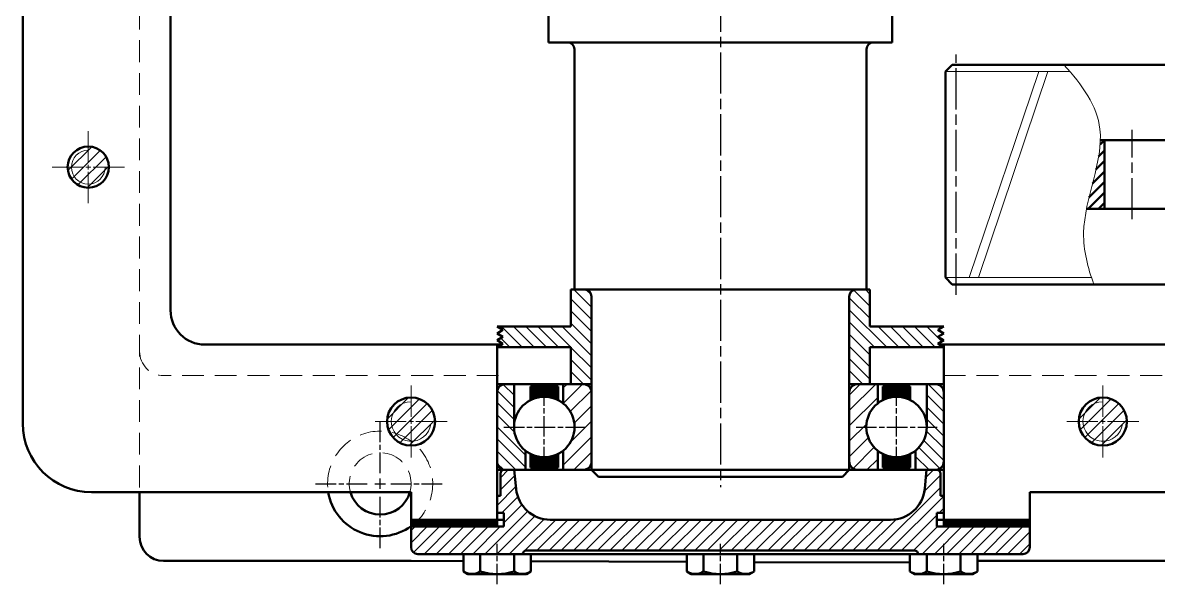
# Model space of a CAD drawing. Header units: millimetres. Extents: x -644475 to -321976, y 914968 to 1830177.
# Drawn here: x -324541.1 to -324210.7, y 915178.1 to 915341.7 of the extents above; entities that cross this region are included whole.
import ezdxf

# ---------------------------------------------------------------- set-up
doc = ezdxf.new("R2010")
doc.units = ezdxf.units.MM
for name, pattern in [('AM_ISO08W050', [18, 12, -1.5, 3, -1.5]), ('AM_ISO08W050x2', [9, 6, -0.75, 1.5, -0.75]), ('CENTER', [50.8, 31.75, -6.35, 6.35, -6.35]), ('CENTER2', [28.575, 19.05, -3.175, 3.175, -3.175]), ('HIDDEN', [9.525, 6.35, -3.175])]:
    doc.linetypes.add(name, pattern=pattern)
for name, color, linetype, lineweight in [('1. NET DAM', 7, 'Continuous', 50), ('2. NET KHUAT', 86, 'HIDDEN', 15), ('3. DUONG TAM', 4, 'CENTER', 15), ('4. NET MANH', 86, 'Continuous', 15), ('AM_0N', 7, 'Continuous', 50), ('AM_7', 4, 'AM_ISO08W050', 25), ('AM_8', 1, 'Continuous', 25)]:
    doc.layers.add(name, color=color, linetype=linetype, lineweight=lineweight)
pattern_1 = [(135, (-324278.8685, 913570.2984), (-2.24506403, -2.24506403), [])]
pattern_2 = [(45, (-324278.8685, 913570.2984), (-1.767766953, 1.767766953), [])]
pattern_3 = [(135, (-324224.8685, 913570.2984), (-2.24506403, -2.24506403), [])]
pattern_4 = [(45, (-324224.8685, 913570.2984), (-1.767766953, 1.767766953), [])]
pattern_5 = [(135, (591057.9235, 1239560.9235), (-0.057275649276, -0.057275649276), []), (225, (591057.9235, 1239560.9235), (0.057275649276, -0.057275649276), [])]
pattern_6 = [(315, (-1239770.143, 591745.7097), (1.767766953, 1.767766953), [])]

# ---------------------------------------------------------------- blocks, each defined once
blk = doc.blocks.new('ol3')
at = {"layer": '4. NET MANH'}
h = blk.add_hatch(dxfattribs=at)
h.set_pattern_fill('ANSI31', color=1, angle=90, style=0)
h.set_pattern_definition(pattern_1)
h.paths.add_polyline_path([(-60.87, 45.75), (-66.5, 45.75), (-66.5, 40, 0.414214), (-64, 37.5), (-44, 37.5, 0.414214), (-41.5, 40), (-41.5, 45.75), (-47.13, 45.75, -0.480384)])
h = blk.add_hatch(dxfattribs=at)
h.set_pattern_fill('ANSI31', color=1, angle=90, style=0)
h.set_pattern_definition(pattern_3)
h.paths.add_polyline_path([(199.87, 45.75), (205.5, 45.75), (205.5, 40, -0.414214), (203, 37.5), (183, 37.5, -0.414214), (180.5, 40), (180.5, 45.75), (186.13, 45.75, 0.480384)])
h = blk.add_hatch(dxfattribs=at)
h.set_pattern_fill('ANSI31', color=1, angle=90, style=0)
h.set_pattern_definition(pattern_1)
h.paths.add_polyline_path([(-60.87, -45.75), (-66.5, -45.75), (-66.5, -40, -0.414214), (-64, -37.5), (-44, -37.5, -0.414214), (-41.5, -40), (-41.5, -45.75), (-47.13, -45.75, 0.480384)])
h = blk.add_hatch(dxfattribs=at)
h.set_pattern_fill('ANSI31', color=1, angle=90, style=0)
h.set_pattern_definition(pattern_3)
h.paths.add_polyline_path([(199.87, -45.75), (205.5, -45.75), (205.5, -40, 0.414214), (203, -37.5), (183, -37.5, 0.414214), (180.5, -40), (180.5, -45.75), (186.13, -45.75, -0.480384)])
at = {"layer": 'AM_8'}
h = blk.add_hatch(dxfattribs=at)
h.set_pattern_fill('_U', color=256, scale=2.5, angle=45, style=0, pattern_type=0)
h.set_pattern_definition(pattern_2)
edge = h.paths.add_edge_path()
edge.add_arc((-54, 51.25), 8.8, 90, 141.3178, ccw=False)
edge.add_line((-54, 60.05), (-41.5, 60.05))
edge.add_line((-41.5, 60.05), (-41.5, 62.5))
edge.add_arc((-44, 62.5), 2.5, 0, 90)
edge.add_line((-44, 65), (-64, 65))
edge.add_arc((-64, 62.5), 2.5, 90, 180)
edge.add_line((-66.5, 62.5), (-66.5, 56.75))
edge.add_line((-66.5, 56.75), (-60.87, 56.75))
h = blk.add_hatch(dxfattribs=at)
h.set_pattern_fill('_U', color=256, scale=2.5, angle=45, style=0, pattern_type=0)
h.set_pattern_definition(pattern_4)
edge = h.paths.add_edge_path()
edge.add_arc((193, 51.25), 8.8, 398.6822, 450)
edge.add_line((193, 60.05), (180.5, 60.05))
edge.add_line((180.5, 60.05), (180.5, 62.5))
edge.add_arc((183, 62.5), 2.5, 450, 540, ccw=False)
edge.add_line((183, 65), (203, 65))
edge.add_arc((203, 62.5), 2.5, 360, 450, ccw=False)
edge.add_line((205.5, 62.5), (205.5, 56.75))
edge.add_line((205.5, 56.75), (199.87, 56.75))
h = blk.add_hatch(dxfattribs=at)
h.set_pattern_fill('_U', color=256, scale=2.5, angle=45, style=0, pattern_type=0)
h.set_pattern_definition(pattern_2)
edge = h.paths.add_edge_path()
edge.add_arc((-54, -51.25), 8.8, 218.6822, 270)
edge.add_line((-54, -60.05), (-41.5, -60.05))
edge.add_line((-41.5, -60.05), (-41.5, -62.5))
edge.add_arc((-44, -62.5), 2.5, 270, 360, ccw=False)
edge.add_line((-44, -65), (-64, -65))
edge.add_arc((-64, -62.5), 2.5, 180, 270, ccw=False)
edge.add_line((-66.5, -62.5), (-66.5, -56.75))
edge.add_line((-66.5, -56.75), (-60.87, -56.75))
h = blk.add_hatch(dxfattribs=at)
h.set_pattern_fill('_U', color=256, scale=2.5, angle=45, style=0, pattern_type=0)
h.set_pattern_definition(pattern_4)
edge = h.paths.add_edge_path()
edge.add_arc((193, -51.25), 8.8, 270, 321.3178, ccw=False)
edge.add_line((193, -60.05), (180.5, -60.05))
edge.add_line((180.5, -60.05), (180.5, -62.5))
edge.add_arc((183, -62.5), 2.5, 180, 270)
edge.add_line((183, -65), (203, -65))
edge.add_arc((203, -62.5), 2.5, 270, 360)
edge.add_line((205.5, -62.5), (205.5, -56.75))
edge.add_line((205.5, -56.75), (199.87, -56.75))
at = {"layer": '1. NET DAM'}
for p, q in [((-64, 65), (-44, 65)), ((203, 65), (183, 65)), ((-66.5, 40), (-66.5, 62.5)), ((-54, 60.05), (-41.5, 60.05)), ((-41.5, 62.5), (-41.5, 40)), ((180.5, 62.5), (180.5, 40)), ((193, 60.05), (180.5, 60.05)), ((205.5, 40), (205.5, 62.5)), ((-66.5, 56.75), (-60.87, 56.75)), ((205.5, 56.75), (199.87, 56.75)), ((-61.84, 55.25), (-65.8, 55.25)), ((-65.8, 53.25), (-65.8, 55.25)), ((-65.8, 53.25), (-65.8, 49.25)), ((-46.16, 55.25), (-42.2, 55.25)), ((-42.2, 53.25), (-42.2, 55.25)), ((-42.2, 53.25), (-42.2, 49.25)), ((185.16, 55.25), (181.2, 55.25)), ((181.2, 53.25), (181.2, 55.25)), ((181.2, 53.25), (181.2, 49.25)), ((200.84, 55.25), (204.8, 55.25)), ((204.8, 53.25), (204.8, 55.25)), ((204.8, 53.25), (204.8, 49.25)), ((181.2, 51.25), (181.2, 51.25)), ((181.2, 51.25), (181.2, 51.25)), ((204.8, 51.25), (204.8, 51.25)), ((-65.8, 49.25), (-65.8, 47.25)), ((-65.8, 47.25), (-61.84, 47.25)), ((-42.2, 47.25), (-46.16, 47.25)), ((-42.2, 49.25), (-42.2, 47.25)), ((181.2, 49.25), (181.2, 47.25)), ((181.2, 47.25), (185.16, 47.25)), ((204.8, 47.25), (200.84, 47.25)), ((204.8, 49.25), (204.8, 47.25)), ((-60.87, 45.75), (-66.5, 45.75)), ((-41.5, 45.75), (-47.13, 45.75)), ((180.5, 45.75), (186.13, 45.75)), ((199.87, 45.75), (205.5, 45.75)), ((-44, 37.5), (-64, 37.5)), ((183, 37.5), (203, 37.5)), ((-44, -37.5), (-64, -37.5)), ((183, -37.5), (203, -37.5)), ((-66.5, -40), (-66.5, -62.5)), ((-41.5, -62.5), (-41.5, -40)), ((180.5, -62.5), (180.5, -40)), ((205.5, -40), (205.5, -62.5)), ((-60.87, -45.75), (-66.5, -45.75)), ((-41.5, -45.75), (-47.13, -45.75)), ((180.5, -45.75), (186.13, -45.75)), ((199.87, -45.75), (205.5, -45.75)), ((-61.84, -47.25), (-65.8, -47.25)), ((-65.8, -49.25), (-65.8, -47.25)), ((-65.8, -49.25), (-65.8, -53.25)), ((-46.16, -47.25), (-42.2, -47.25)), ((-42.2, -49.25), (-42.2, -47.25)), ((-42.2, -49.25), (-42.2, -53.25)), ((185.16, -47.25), (181.2, -47.25)), ((181.2, -49.25), (181.2, -47.25)), ((181.2, -49.25), (181.2, -53.25)), ((200.84, -47.25), (204.8, -47.25)), ((204.8, -49.25), (204.8, -47.25)), ((204.8, -49.25), (204.8, -53.25)), ((-65.8, -53.25), (-65.8, -55.25)), ((-65.8, -55.25), (-61.84, -55.25)), ((-42.2, -55.25), (-46.16, -55.25)), ((-42.2, -53.25), (-42.2, -55.25)), ((181.2, -53.25), (181.2, -55.25)), ((181.2, -55.25), (185.16, -55.25)), ((204.8, -55.25), (200.84, -55.25)), ((204.8, -53.25), (204.8, -55.25)), ((-66.5, -56.75), (-60.87, -56.75)), ((205.5, -56.75), (199.87, -56.75)), ((-54, -60.05), (-41.5, -60.05)), ((193, -60.05), (180.5, -60.05)), ((-64, -65), (-44, -65)), ((203, -65), (183, -65))]:
    blk.add_line(p, q, dxfattribs=at)
for centre in [(-54, 51.25), (193, 51.25), (-54, -51.25), (193, -51.25)]:
    blk.add_circle(centre, 8.8, dxfattribs=at)
for centre, start, end in [((-64, 62.5), 90, 180), ((-44, 62.5), 0, 90), ((183, 62.5), 90, 180), ((203, 62.5), 0, 90), ((-64, 40), 180, 270), ((-44, 40), 270, 0), ((183, 40), 180, 270), ((203, 40), 270, 0), ((-64, -40), 90, 180), ((-44, -40), 0, 90), ((183, -40), 90, 180), ((203, -40), 0, 90), ((-64, -62.5), 180, 270), ((-44, -62.5), 270, 0), ((183, -62.5), 180, 270), ((203, -62.5), 270, 0)]:
    blk.add_arc(centre, 2.5, start, end, dxfattribs=at)
at = {"layer": 'AM_7', "linetype": 'AM_ISO08W050x2'}
for p, q in [((-54, 63.05), (-54, 39.45)), ((193, 63.05), (193, 39.45)), ((-65.8, 51.25), (-42.2, 51.25)), ((181.2, 51.25), (204.8, 51.25)), ((-54, -39.45), (-54, -63.05)), ((193, -39.45), (193, -63.05)), ((-65.8, -51.25), (-42.2, -51.25)), ((181.2, -51.25), (204.8, -51.25))]:
    blk.add_line(p, q, dxfattribs=at)
blk = doc.blocks.new('*U47')
at = {"layer": '3. DUONG TAM', "color": 0, "linetype": 'CENTER2', "transparency": 16777216}
for p, q in [((0, 1.4), (0, 10.5)), ((-10.5, 0), (-1.4, 0)), ((1.4, 0), (10.5, 0)), ((0, -10.5), (0, -1.4))]:
    blk.add_line(p, q, dxfattribs=at)
at = {"layer": '3. DUONG TAM', "color": 0, "linetype": 'Continuous', "transparency": 16777216}
for p, q in [((-0.7, 0), (0.7, 0)), ((0, -0.7), (0, 0.7))]:
    blk.add_line(p, q, dxfattribs=at)
blk = doc.blocks.new('*U46')
at = {"layer": '3. DUONG TAM', "color": 0, "linetype": 'CENTER2', "transparency": 16777216}
for p, q in [((0, 1.4), (0, 10.5)), ((-10.5, 0), (-1.4, 0)), ((1.4, 0), (10.5, 0)), ((0, -10.5), (0, -1.4))]:
    blk.add_line(p, q, dxfattribs=at)
at = {"layer": '3. DUONG TAM', "color": 0, "linetype": 'Continuous', "transparency": 16777216}
for p, q in [((-0.7, 0), (0.7, 0)), ((0, -0.7), (0, 0.7))]:
    blk.add_line(p, q, dxfattribs=at)
blk = doc.blocks.new('*U50')
at = {"layer": '3. DUONG TAM', "color": 0, "linetype": 'CENTER2', "transparency": 16777216}
for p, q in [((0, 1.4), (0, 10.5)), ((-10.5, 0), (-1.4, 0)), ((1.4, 0), (10.5, 0)), ((0, -10.5), (0, -1.4))]:
    blk.add_line(p, q, dxfattribs=at)
at = {"layer": '3. DUONG TAM', "color": 0, "linetype": 'Continuous', "transparency": 16777216}
for p, q in [((-0.7, 0), (0.7, 0)), ((0, -0.7), (0, 0.7))]:
    blk.add_line(p, q, dxfattribs=at)
blk = doc.blocks.new('*U78')
at = {"layer": 'AM_7', "color": 0, "linetype": 'AM_ISO08W050x2', "transparency": 16777216}
for p, q in [((0, 3.06), (0, 18.8)), ((-18.8, 0), (-3.06, 0)), ((3.06, 0), (18.8, 0)), ((0, -18.8), (0, -3.06))]:
    blk.add_line(p, q, dxfattribs=at)
at = {"layer": 'AM_7', "color": 0, "linetype": 'Continuous', "transparency": 16777216}
for p, q in [((-1.53, 0), (1.53, 0)), ((0, -1.53), (0, 1.53))]:
    blk.add_line(p, q, dxfattribs=at)

msp = doc.modelspace()

# ---------------------------------------------------------------- hatches: boundary and pattern name
at = {"layer": '1. NET DAM'}
h = msp.add_hatch(dxfattribs=at)
h.set_pattern_fill('ANSI31', color=1, scale=0.68, angle=180, style=0)
edge = h.paths.add_edge_path()
edge.add_line((-324226.288, 915307.424), (-324227.545, 915307.424))
edge.add_spline(control_points=[(-324227.545, 915307.424), (-324227.733, 915301.068), (-324230.237, 915294.217), (-324231.575, 915287.424)], knot_values=[35.5989839, 35.5989839, 35.5989839, 35.5989839, 55.7635419, 55.7635419, 55.7635419, 55.7635419], degree=3, periodic=0)
edge.add_line((-324231.575, 915287.424), (-324226.288, 915287.424))
edge.add_line((-324226.288, 915287.424), (-324226.288, 915307.424))
at = {"layer": '4. NET MANH'}
h = msp.add_hatch(dxfattribs=at)
h.set_pattern_fill('ANSI31', color=1, scale=0.09, style=0)
h.paths.add_polyline_path([(-324403.077, 915196.924), (-324428.077, 915196.924), (-324428.077, 915194.924), (-324403.077, 915194.924)])
h.paths.add_polyline_path([(-324248.077, 915196.924), (-324273.077, 915196.924), (-324273.077, 915194.924), (-324248.077, 915194.924)])
h.paths.add_polyline_path([(-324183.077, 915196.924), (-324205.577, 915196.924), (-324205.577, 915194.924), (-324183.077, 915194.924)])
h.paths.add_polyline_path([(-324070.577, 915196.924), (-324093.077, 915196.924), (-324093.077, 915194.924), (-324070.577, 915194.924)])
h.paths.add_polyline_path([(-324012.621, 915196.924), (-324034.121, 915196.924), (-324034.121, 915194.924), (-324012.621, 915194.924)])
h.paths.add_polyline_path([(-323919.121, 915196.924), (-323940.621, 915196.924), (-323940.621, 915194.924), (-323919.121, 915194.924)])
h.paths.add_polyline_path([(-323919.121, 915498.924), (-323940.621, 915498.924), (-323940.621, 915496.924), (-323919.121, 915496.924)])
h.paths.add_polyline_path([(-324012.621, 915498.924), (-324034.121, 915498.924), (-324034.121, 915496.924), (-324012.621, 915496.924)])
h = msp.add_hatch(dxfattribs=at)
h.set_pattern_fill('_U', color=0, scale=0.081, angle=135, style=0, double=1, pattern_type=0)
h.set_pattern_definition(pattern_5)
edge = h.paths.add_edge_path()
edge.add_line((-324385.327, 915231.762), (-324385.327, 915235.724))
edge.add_line((-324385.327, 915235.724), (-324393.327, 915235.724))
edge.add_line((-324393.327, 915235.724), (-324393.327, 915231.762))
edge.add_arc((-324389.327, 915223.924), 8.8, 62.96431, 117.03569, ccw=False)
h = msp.add_hatch(dxfattribs=at)
h.set_pattern_fill('_U', color=0, scale=0.081, angle=135, style=0, double=1, pattern_type=0)
h.set_pattern_definition(pattern_5)
edge = h.paths.add_edge_path()
edge.add_arc((-324286.827, 915223.924), 8.8, 62.96431, 117.03569, ccw=False)
edge.add_line((-324282.827, 915231.762), (-324282.827, 915235.724))
edge.add_line((-324282.827, 915235.724), (-324290.827, 915235.724))
edge.add_line((-324290.827, 915235.724), (-324290.827, 915231.762))
h = msp.add_hatch(dxfattribs=at)
h.set_pattern_fill('_U', color=0, scale=0.081, angle=135, style=0, double=1, pattern_type=0)
h.set_pattern_definition(pattern_5)
edge = h.paths.add_edge_path()
edge.add_line((-324393.327, 915212.124), (-324385.327, 915212.124))
edge.add_line((-324385.327, 915212.124), (-324385.327, 915216.085))
edge.add_arc((-324389.327, 915223.924), 8.8, 242.96431, 297.03569, ccw=False)
edge.add_line((-324393.327, 915216.085), (-324393.327, 915212.124))
h = msp.add_hatch(dxfattribs=at)
h.set_pattern_fill('_U', color=0, scale=0.081, angle=135, style=0, double=1, pattern_type=0)
h.set_pattern_definition(pattern_5)
edge = h.paths.add_edge_path()
edge.add_line((-324290.827, 915212.124), (-324282.827, 915212.124))
edge.add_line((-324282.827, 915212.124), (-324282.827, 915216.085))
edge.add_arc((-324286.827, 915223.924), 8.8, 242.96431, 297.03569, ccw=False)
edge.add_line((-324290.827, 915216.085), (-324290.827, 915212.124))
at = {"layer": 'AM_8'}
h = msp.add_hatch(dxfattribs=at)
h.set_pattern_fill('_U', color=256, scale=2.5, angle=45, style=0, pattern_type=0)
h.set_pattern_definition([(45, (-648757.9677, 1828484.1997), (-1.767766953, 1.767766953), [])])
edge = h.paths.add_edge_path()
edge.add_arc((-324522.001, 915299.597), 6, 191.45916, 502.62704)
edge.add_arc((-324522.001, 915299.597), 6, 142.62704, 191.45916)
h = msp.add_hatch(dxfattribs=at)
h.set_pattern_fill('_U', color=256, scale=2.5, angle=315, style=0, pattern_type=0)
h.set_pattern_definition(pattern_6)
edge = h.paths.add_edge_path()
edge.add_line((-324377.577, 915263.924), (-324381.577, 915263.924))
edge.add_line((-324381.577, 915263.924), (-324381.577, 915253.174))
edge.add_line((-324381.577, 915253.174), (-324403.077, 915253.174))
edge.add_line((-324403.077, 915253.174), (-324401.344, 915252.174))
edge.add_line((-324401.344, 915252.174), (-324403.077, 915251.174))
edge.add_line((-324403.077, 915251.174), (-324401.344, 915250.174))
edge.add_line((-324401.344, 915250.174), (-324403.077, 915249.174))
edge.add_line((-324403.077, 915249.174), (-324401.344, 915248.174))
edge.add_line((-324401.344, 915248.174), (-324403.077, 915247.174))
edge.add_line((-324403.077, 915247.174), (-324381.577, 915247.174))
edge.add_line((-324381.577, 915247.174), (-324381.577, 915236.424))
edge.add_line((-324381.577, 915236.424), (-324375.577, 915236.424))
edge.add_line((-324375.577, 915236.424), (-324375.577, 915261.924))
edge.add_arc((-324377.577, 915261.924), 2, 360, 450)
h = msp.add_hatch(dxfattribs=at)
h.set_pattern_fill('_U', color=256, scale=2.5, angle=315, style=0, pattern_type=0)
h.set_pattern_definition(pattern_6)
edge = h.paths.add_edge_path()
edge.add_line((-324273.077, 915247.174), (-324274.809, 915248.174))
edge.add_line((-324274.809, 915248.174), (-324273.077, 915249.174))
edge.add_line((-324273.077, 915249.174), (-324274.809, 915250.174))
edge.add_line((-324274.809, 915250.174), (-324273.077, 915251.174))
edge.add_line((-324273.077, 915251.174), (-324274.809, 915252.174))
edge.add_line((-324274.809, 915252.174), (-324273.077, 915253.174))
edge.add_line((-324273.077, 915253.174), (-324294.577, 915253.174))
edge.add_line((-324294.577, 915253.174), (-324294.577, 915263.924))
edge.add_line((-324294.577, 915263.924), (-324298.577, 915263.924))
edge.add_arc((-324298.577, 915261.924), 2, 450, 540)
edge.add_line((-324300.577, 915261.924), (-324300.577, 915236.424))
edge.add_line((-324300.577, 915236.424), (-324294.577, 915236.424))
edge.add_line((-324294.577, 915236.424), (-324294.577, 915247.174))
edge.add_line((-324294.577, 915247.174), (-324273.077, 915247.174))
h = msp.add_hatch(dxfattribs=at)
h.set_pattern_fill('_U', color=256, scale=2.5, angle=45, style=0, pattern_type=0)
h.set_pattern_definition([(45, (-649108.8234, 1828646.934), (-1.767766953, 1.767766953), [])])
edge = h.paths.add_edge_path()
edge.add_arc((-324428.077, 915225.524), 7, -90, 180, ccw=False)
edge.add_arc((-324428.077, 915225.524), 7, 180, 270, ccw=False)
h = msp.add_hatch(dxfattribs=at)
h.set_pattern_fill('_U', color=256, scale=2.5, angle=45, style=0, pattern_type=0)
h.set_pattern_definition([(45, (-648907.5734, 1828646.934), (-1.767766953, 1.767766953), [])])
edge = h.paths.add_edge_path()
edge.add_arc((-324226.827, 915225.524), 7, -90, 180, ccw=False)
edge.add_arc((-324226.827, 915225.524), 7, 180, 270, ccw=False)
h = msp.add_hatch(dxfattribs=at)
h.set_pattern_fill('_U', color=256, scale=2.5, angle=45, style=0, pattern_type=0)
h.set_pattern_definition([(45, (0, 0), (-1.767766953, 1.767766953), [])])
edge = h.paths.add_edge_path()
edge.add_arc((-324288.576, 915206.924), 10, 270, 354.28941, ccw=False)
edge.add_line((-324288.576, 915196.924), (-324387.577, 915196.924))
edge.add_arc((-324387.577, 915206.924), 10, 185.71059, 270, ccw=False)
edge.add_line((-324397.527, 915205.928), (-324398.077, 915211.424))
edge.add_line((-324398.077, 915211.424), (-324400.577, 915211.424))
edge.add_line((-324400.577, 915211.424), (-324401.077, 915211.424))
edge.add_arc((-324401.077, 915210.424), 1, 90, 180)
edge.add_line((-324402.077, 915210.424), (-324402.077, 915203.924))
edge.add_line((-324402.077, 915203.924), (-324403.077, 915203.924))
edge.add_line((-324403.077, 915203.924), (-324403.077, 915198.924))
edge.add_line((-324403.077, 915198.924), (-324401.077, 915198.924))
edge.add_line((-324401.077, 915198.924), (-324401.077, 915194.924))
edge.add_line((-324401.077, 915194.924), (-324428.077, 915194.924))
edge.add_line((-324428.077, 915194.924), (-324428.077, 915188.924))
edge.add_arc((-324426.077, 915188.924), 2, 180, 270)
edge.add_line((-324426.077, 915186.924), (-324395.577, 915186.924))
edge.add_arc((-324394.577, 915186.924), 1, 90, 180, ccw=False)
edge.add_line((-324394.577, 915187.924), (-324281.577, 915187.924))
edge.add_arc((-324281.577, 915186.924), 1, 0, 90, ccw=False)
edge.add_line((-324280.577, 915186.924), (-324250.077, 915186.924))
edge.add_arc((-324250.077, 915188.924), 2, 270, 360)
edge.add_line((-324248.077, 915188.924), (-324248.077, 915194.924))
edge.add_line((-324248.077, 915194.924), (-324275.077, 915194.924))
edge.add_line((-324275.077, 915194.924), (-324275.077, 915198.924))
edge.add_line((-324275.077, 915198.924), (-324273.077, 915198.924))
edge.add_line((-324273.077, 915198.924), (-324273.077, 915203.924))
edge.add_line((-324273.077, 915203.924), (-324274.077, 915203.924))
edge.add_line((-324274.077, 915203.924), (-324274.077, 915210.424))
edge.add_arc((-324275.077, 915210.424), 1, 0, 90)
edge.add_line((-324275.077, 915211.424), (-324275.577, 915211.424))
edge.add_line((-324275.577, 915211.424), (-324278.077, 915211.424))
edge.add_line((-324278.077, 915211.424), (-324278.626, 915205.928))

# ---------------------------------------------------------------- linework, layer by layer
at = {"layer": '1. NET DAM'}
for p, q in [((-324541.077, 915468.924), (-324541.077, 915224.924)), ((-324498.077, 915435.924), (-324498.077, 915257.924)), ((-324388.077, 915345.924), (-324388.077, 915335.924)), ((-324288.077, 915345.924), (-324288.077, 915335.924)), ((-324388.077, 915335.924), (-324300.577, 915335.924)), ((-324375.577, 915335.924), (-324380.577, 915335.924)), ((-324375.577, 915335.924), (-324380.577, 915335.924)), ((-324380.577, 915333.924), (-324380.577, 915263.924)), ((-324288.077, 915335.924), (-324300.577, 915335.924)), ((-324295.577, 915333.924), (-324295.577, 915263.924)), ((-324270.623, 915329.424), (-324272.623, 915327.424)), ((-324272.623, 915267.424), (-324272.623, 915327.424)), ((-324270.623, 915329.424), (-324183.077, 915329.424)), ((-324227.545, 915307.424), (-324185.077, 915307.424)), ((-324226.288, 915287.424), (-324226.288, 915307.424)), ((-324231.575, 915287.424), (-324185.077, 915287.424)), ((-324270.623, 915265.424), (-324272.623, 915267.424)), ((-324183.077, 915265.424), (-324270.623, 915265.424)), ((-324381.577, 915263.924), (-324381.577, 915253.174)), ((-324381.577, 915263.924), (-324377.577, 915263.924)), ((-324300.577, 915263.924), (-324380.577, 915263.924)), ((-324375.577, 915211.424), (-324375.577, 915261.924)), ((-324375.577, 915261.924), (-324375.577, 915236.424)), ((-324300.577, 915263.924), (-324295.577, 915263.924)), ((-324300.577, 915261.924), (-324300.577, 915211.424)), ((-324300.577, 915261.924), (-324300.577, 915236.424)), ((-324294.577, 915263.924), (-324298.577, 915263.924)), ((-324294.577, 915263.924), (-324294.577, 915253.174)), ((-324401.344, 915252.174), (-324403.077, 915253.174)), ((-324381.577, 915253.174), (-324403.077, 915253.174)), ((-324403.077, 915251.174), (-324401.344, 915252.174)), ((-324294.577, 915253.174), (-324273.077, 915253.174)), ((-324274.809, 915252.174), (-324273.077, 915253.174)), ((-324273.077, 915251.174), (-324274.809, 915252.174)), ((-324401.777, 915247.924), (-324488.077, 915247.924)), ((-324401.344, 915250.174), (-324403.077, 915251.174)), ((-324403.077, 915249.174), (-324401.344, 915250.174)), ((-324401.344, 915248.174), (-324403.077, 915249.174)), ((-324403.077, 915247.174), (-324401.344, 915248.174)), ((-324403.077, 915233.924), (-324403.077, 915247.924)), ((-324274.809, 915250.174), (-324273.077, 915251.174)), ((-324273.077, 915249.174), (-324274.809, 915250.174)), ((-324274.809, 915248.174), (-324273.077, 915249.174)), ((-324273.077, 915247.174), (-324274.809, 915248.174)), ((-324183.077, 915247.924), (-324274.376, 915247.924)), ((-324273.077, 915247.924), (-324273.077, 915194.924)), ((-324381.577, 915247.174), (-324403.077, 915247.174)), ((-324381.577, 915247.174), (-324381.577, 915236.424)), ((-324294.577, 915247.174), (-324294.577, 915236.424)), ((-324294.577, 915247.174), (-324273.077, 915247.174)), ((-324403.077, 915236.424), (-324375.577, 915236.424)), ((-324381.577, 915236.424), (-324375.577, 915236.424)), ((-324273.077, 915236.424), (-324300.577, 915236.424)), ((-324294.577, 915236.424), (-324300.577, 915236.424)), ((-324403.077, 915213.924), (-324403.077, 915196.924)), ((-324400.577, 915211.424), (-324403.077, 915211.424)), ((-324402.077, 915211.424), (-324398.077, 915211.424)), ((-324402.077, 915203.924), (-324402.077, 915210.424)), ((-324397.426, 915204.924), (-324398.077, 915211.424)), ((-324298.077, 915211.424), (-324378.077, 915211.424)), ((-324375.577, 915211.424), (-324373.577, 915209.424)), ((-324302.577, 915209.424), (-324373.577, 915209.424)), ((-324300.577, 915211.424), (-324302.577, 915209.424)), ((-324278.726, 915204.924), (-324278.077, 915211.424)), ((-324275.577, 915211.424), (-324273.077, 915211.424)), ((-324274.077, 915203.924), (-324274.077, 915210.424)), ((-324428.077, 915204.924), (-324521.077, 915204.924)), ((-324507.077, 915191.924), (-324507.077, 915204.924)), ((-324428.077, 915188.924), (-324428.077, 915204.924)), ((-324403.077, 915198.924), (-324403.077, 915203.924)), ((-324403.077, 915203.924), (-324402.077, 915203.924)), ((-324273.077, 915203.924), (-324274.077, 915203.924)), ((-324205.577, 915204.924), (-324248.077, 915204.924)), ((-324248.077, 915188.924), (-324248.077, 915204.924)), ((-324403.077, 915194.924), (-324403.077, 915198.924)), ((-324403.077, 915198.924), (-324401.077, 915198.924)), ((-324401.077, 915198.924), (-324401.077, 915194.924)), ((-324273.077, 915198.924), (-324275.077, 915198.924)), ((-324275.077, 915198.924), (-324275.077, 915194.924)), ((-324428.077, 915196.924), (-324401.077, 915196.924)), ((-324387.577, 915196.924), (-324288.576, 915196.924)), ((-324248.077, 915196.924), (-324275.077, 915196.924)), ((-324275.077, 915196.924), (-324248.077, 915196.924)), ((-324401.077, 915194.924), (-324428.077, 915194.924)), ((-324275.077, 915194.924), (-324248.077, 915194.924)), ((-324426.077, 915186.924), (-324250.077, 915186.924)), ((-324394.577, 915187.924), (-324281.577, 915187.924)), ((-324428.077, 915184.924), (-324500.077, 915184.924)), ((-324428.077, 915184.924), (-324412.846, 915184.875)), ((-324393.211, 915184.814), (-324347.894, 915184.671)), ((-324328.259, 915184.609), (-324282.942, 915184.466)), ((-324205.577, 915184.924), (-324263.307, 915184.924))]:
    msp.add_line(p, q, dxfattribs=at)
for centre, radius in [((-324522.001, 915299.597), 6), ((-324428.077, 915225.524), 7), ((-324226.827, 915225.524), 7)]:
    msp.add_circle(centre, radius, dxfattribs=at)
for centre, radius, start, end in [((-324382.577, 915333.924), 2, 0, 90), ((-324293.577, 915333.924), 2, 90, 180), ((-324377.577, 915261.924), 2, 0, 90), ((-324377.577, 915261.924), 2, 0, 90), ((-324298.577, 915261.924), 2, 90, 180), ((-324298.577, 915261.924), 2, 90, 180), ((-324488.077, 915257.924), 10, 180, 270), ((-324521.077, 915224.924), 20, 180, 270), ((-324401.077, 915210.424), 1, 90, 180), ((-324275.077, 915210.424), 1, 0, 90), ((-324387.577, 915206.924), 10, 185.71059, 270), ((-324288.576, 915206.924), 10, 270, 354.28941), ((-324437.077, 915207.424), 15.3, 189.40422, 306.03188), ((-324437.077, 915207.424), 9, 196.12762, 343.87238), ((-324500.077, 915191.924), 7, 180, 270), ((-324426.077, 915188.924), 2, 180, 270), ((-324250.077, 915188.924), 2, 270, 0), ((-324394.577, 915186.924), 1, 90, 180), ((-324281.577, 915186.924), 1, 0, 90)]:
    msp.add_arc(centre, radius, start, end, dxfattribs=at)
at = {"layer": '2. NET KHUAT'}
for p, q in [((-324507.077, 915488.924), (-324507.077, 915204.924)), ((-324402.643, 915238.924), (-324500.077, 915238.924)), ((-324273.077, 915238.924), (-324183.077, 915238.924))]:
    msp.add_line(p, q, dxfattribs=at)
for centre, radius, start, end in [((-324500.077, 915245.924), 7, 180, 270), ((-324437.077, 915207.424), 15.3, 306.03188, 189.40422), ((-324437.077, 915207.424), 9, 343.87238, 196.12762)]:
    msp.add_arc(centre, radius, start, end, dxfattribs=at)
at = {"layer": '4. NET MANH'}
for p, q in [((-324272.623, 915327.424), (-324236.412, 915327.424)), ((-324265.679, 915267.424), (-324245.457, 915327.424)), ((-324263.014, 915267.424), (-324242.792, 915327.424)), ((-324272.623, 915267.424), (-324230.111, 915267.424))]:
    msp.add_line(p, q, dxfattribs=at)
for centre, radius, end in [((-324522.001, 915299.597), 4.926, 0), ((-324428.077, 915225.524), 5.773, 352.6866), ((-324226.827, 915225.524), 5.773, 352.6866)]:
    msp.add_arc(centre, radius, 90, end, dxfattribs=at)
msp.add_open_spline([(-324238.206, 915329.424), (-324232.783, 915323.552), (-324222.504, 915309.095), (-324235.055, 915285.175), (-324231.2, 915270.349), (-324229.417, 915265.424)], degree=3, knots=[9.8765872, 9.8765872, 9.8765872, 9.8765872, 32.141175, 62.7067294, 78.1533826, 78.1533826, 78.1533826, 78.1533826], dxfattribs=at)
at = {"layer": 'AM_0N'}
for p, q in [((-324412.846, 915181.884), (-324412.846, 915186.924)), ((-324410.728, 915186.924), (-324412.846, 915186.924)), ((-324395.328, 915186.924), (-324410.728, 915186.924)), ((-324407.938, 915181.884), (-324407.938, 915186.924)), ((-324398.118, 915181.884), (-324398.118, 915186.924)), ((-324393.211, 915186.924), (-324395.328, 915186.924)), ((-324393.211, 915181.884), (-324393.211, 915186.924)), ((-324347.894, 915181.884), (-324347.894, 915186.924)), ((-324345.776, 915186.924), (-324347.894, 915186.924)), ((-324330.377, 915186.924), (-324345.776, 915186.924)), ((-324342.987, 915181.884), (-324342.987, 915186.924)), ((-324333.166, 915181.884), (-324333.166, 915186.924)), ((-324328.259, 915186.924), (-324330.377, 915186.924)), ((-324328.259, 915181.884), (-324328.259, 915186.924)), ((-324282.942, 915181.884), (-324282.942, 915186.924)), ((-324280.825, 915186.924), (-324282.942, 915186.924)), ((-324265.425, 915186.924), (-324280.825, 915186.924)), ((-324278.035, 915181.884), (-324278.035, 915186.924)), ((-324268.215, 915181.884), (-324268.215, 915186.924)), ((-324263.307, 915186.924), (-324265.425, 915186.924)), ((-324263.307, 915181.884), (-324263.307, 915186.924)), ((-324412.846, 915181.884), (-324411.528, 915181.123)), ((-324393.211, 915181.884), (-324394.528, 915181.123)), ((-324347.894, 915181.884), (-324346.577, 915181.123)), ((-324328.259, 915181.884), (-324329.577, 915181.123)), ((-324282.942, 915181.884), (-324281.625, 915181.123)), ((-324263.307, 915181.884), (-324264.625, 915181.123)), ((-324411.528, 915181.123), (-324394.528, 915181.123)), ((-324346.577, 915181.123), (-324329.577, 915181.123)), ((-324281.625, 915181.123), (-324264.625, 915181.123))]:
    msp.add_line(p, q, dxfattribs=at)
for centre, radius, start, end in [((-324410.392, 915185.461), 4.338, 244.44687, 304.44687), ((-324403.028, 915197.351), 16.227, 252.38753, 287.61247), ((-324395.665, 915185.461), 4.338, 235.55313, 295.55313), ((-324345.44, 915185.461), 4.338, 244.44687, 304.44687), ((-324338.077, 915197.351), 16.227, 252.38753, 287.61247), ((-324330.713, 915185.461), 4.338, 235.55313, 295.55313), ((-324280.488, 915185.461), 4.338, 244.44687, 304.44687), ((-324273.125, 915197.351), 16.227, 252.38753, 287.61247), ((-324265.761, 915185.461), 4.338, 235.55313, 295.55313)]:
    msp.add_arc(centre, radius, start, end, dxfattribs=at)
at = {"layer": 'AM_7'}
for p, q in [((-324338.077, 915530.992), (-324338.077, 915206.424)), ((-324269.458, 915262.424), (-324269.458, 915332.424)), ((-324218.288, 915284.424), (-324218.288, 915310.424))]:
    msp.add_line(p, q, dxfattribs=at)
at = {"layer": 'AM_7', "linetype": 'AM_ISO08W050x2'}
for p, q in [((-324403.028, 915178.123), (-324403.028, 915189.924)), ((-324338.077, 915178.123), (-324338.077, 915189.924)), ((-324273.125, 915178.123), (-324273.125, 915189.924))]:
    msp.add_line(p, q, dxfattribs=at)

# ---------------------------------------------------------------- block references
at = {"layer": '1. NET DAM', "rotation": 90}
msp.add_blockref('ol3', (-324338.077, 915277.924), dxfattribs=at)
at = {"layer": '3. DUONG TAM', "linetype": 'CENTER2'}
for name, p in [('*U50', (-324522.001, 915299.597)), ('*U46', (-324428.077, 915225.524)), ('*U47', (-324226.827, 915225.524))]:
    msp.add_blockref(name, p, dxfattribs=at)
at = {"layer": 'AM_7', "linetype": 'AM_ISO08W050x2'}
msp.add_blockref('*U78', (-324437.077, 915207.424), dxfattribs=at)

doc.saveas('drawing.dxf')
